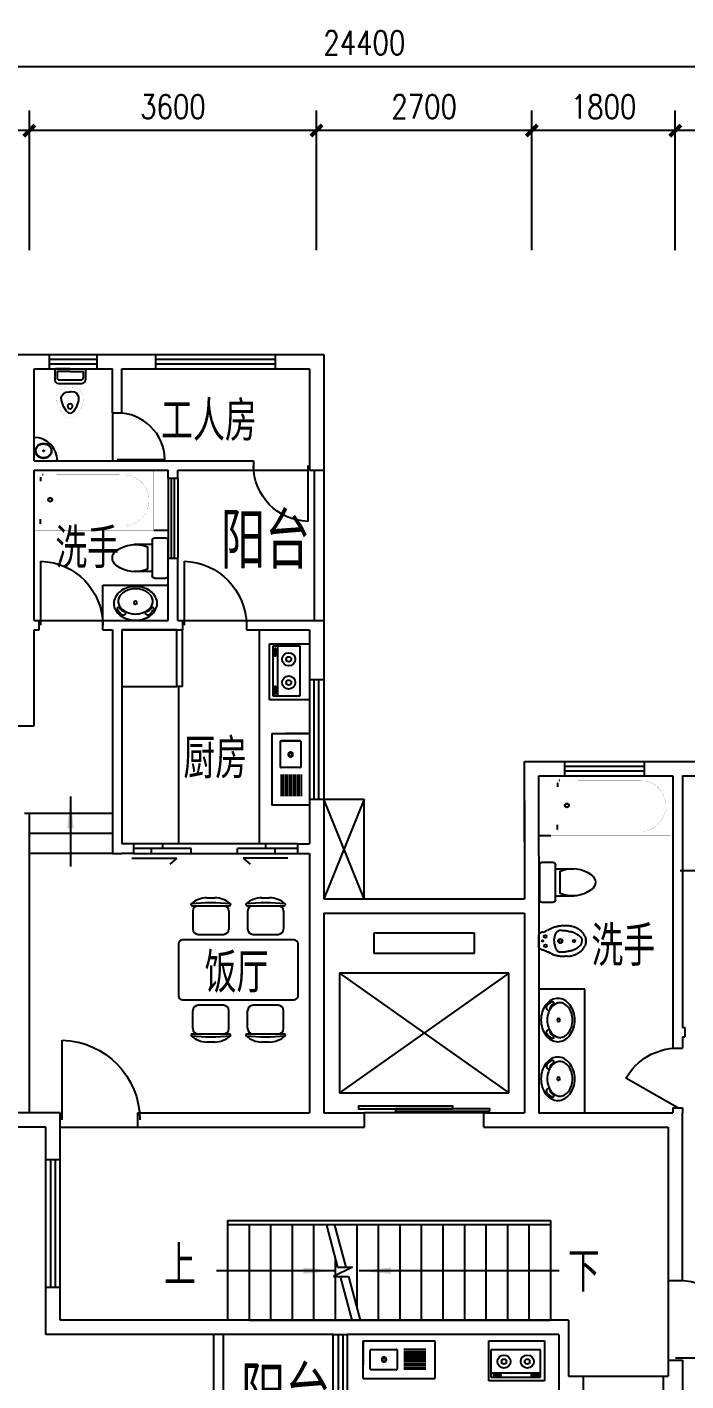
# Model space of a CAD drawing. Header units: millimetres. Extents: x 1473 to 34027, y 739 to 35278.
# Drawn here: x 13630 to 21893, y 18315 to 35278 of the extents above; entities that cross this region are included whole.
import ezdxf
from ezdxf.enums import TextEntityAlignment as Align

# ---------------------------------------------------------------- set-up
doc = ezdxf.new("R2010")
doc.units = ezdxf.units.MM
doc.linetypes.add('HIDDEN', pattern=[0.375, 0.25, -0.125])
for name, color, linetype in [('FURNITURE', 30, 'Continuous'), ('LVTRY', 6, 'Continuous'), ('PUB_DIM', 3, 'Continuous'), ('PUB_TEXT', 7, 'Continuous'), ('STAIR', 2, 'Continuous'), ('TOILET', 7, 'Continuous'), ('TOTHER', 7, 'Continuous'), ('UTIL', 6, 'Continuous'), ('WALL', 4, 'Continuous'), ('WINDOW', 5, 'Continuous'), ('WINDOW_TEXT', 7, 'Continuous')]:
    doc.layers.add(name, color=color, linetype=linetype)
doc.styles.add('_HZTXT', font='txt.shx', dxfattribs={"width": 0.8, "bigfont": 'HZTXT.shx'})
doc.styles.add('DIM_FONT', font='SIMPLEX.shx', dxfattribs={"width": 0.8})
doc.styles.add('SIMPLEX', font='SIMPLEX.SHX')
doc.styles.get("Standard").update_dxf_attribs({"font": 'arial.ttf'})
doc.dimstyles.new('DIMN', dxfattribs={"dimtxt": 300, "dimasz": 1, "dimexe": 250, "dimexo": 300, "dimgap": 150, "dimtad": 1, "dimdec": 0, "dimdsep": 46, "dimtxsty": 'DIM_FONT', "dimblk": '_DIMX', "dimblk1": 'ARCHTICK', "dimblk2": 'ARCHTICK', "dimcen": 0.1, "dimclrt": 7, "dimadec": 0, "dimazin": 0, "dimtfac": 1, "dimtdec": 0, "dimtix": 1, "dimtmove": 2, "dimatfit": 3, "dimldrblk": '_DIMX', "dimfxl": 1, "dimtolj": 1, "dimtzin": 0, "dimarcsym": 0})

# ---------------------------------------------------------------- blocks, each defined once
blk = doc.blocks.new('M_A2ZXL')
blk.add_line((-0.472, 0), (-0.472, -1))
blk.add_arc((-0.5, 0), 1, 271.6231, 0)
blk = doc.blocks.new('_WBLK')
for p, q in [((-0.5, 0.5), (0.5, 0.5)), ((0.5, 0.167), (-0.5, 0.167)), ((0.5, -0.167), (-0.5, -0.167)), ((-0.5, -0.5), (0.5, -0.5))]:
    blk.add_line(p, q)
at = {"layer": 'WINDOW_TEXT', "style": 'SIMPLEX', "flags": 9}
blk.add_attdef('A', text='', height=1, dxfattribs=at).set_placement((0, 1.5), align=Align.MIDDLE)
blk = doc.blocks.new('_ARROW')
blk.add_solid([(0, 0), (-1, 0.1), (-1, -0.1)])
blk = doc.blocks.new('_DIMX')
at = {"const_width": 50}
blk.add_lwpolyline([(-70, -70), (70, 70)], dxfattribs=at)
blk = doc.blocks.new('*D66')
at = {"layer": 'DEFPOINTS', "color": 0, "transparency": 16777216}
for p in [(21760, 33981), (21760, 32181), (25560, 32181)]:
    blk.add_point(p, dxfattribs=at)
at = {"layer": 'PUB_DIM', "color": 0, "lineweight": -2, "transparency": 16777216}
for p, q in [((21760, 32481), (21760, 34231)), ((25560, 32481), (25560, 34231)), ((25559, 33981), (21761, 33981))]:
    blk.add_line(p, q, dxfattribs=at)
at = {"layer": 'PUB_DIM', "color": 0, "lineweight": -2, "transparency": 16777216, "rotation": 180}
blk.add_blockref('_DIMX', (21760, 33981), dxfattribs=at)
at = {"layer": 'PUB_DIM', "color": 0, "lineweight": -2, "transparency": 16777216}
blk.add_blockref('_DIMX', (25560, 33981), dxfattribs=at)
at = {"layer": 'PUB_DIM', "color": 7, "transparency": 16777216, "insert": (23660, 34281), "char_height": 300, "attachment_point": 5, "style": 'DIM_FONT'}
blk.add_mtext('\\A1;3800', dxfattribs=at)
blk = doc.blocks.new('_ARCHTICK')
at = {"color": 0, "linetype": 'ByBlock', "const_width": 0.15}
blk.add_lwpolyline([(-0.5, -0.5), (0.5, 0.5)], dxfattribs=at)
blk = doc.blocks.new('*D67')
at = {"layer": 'DEFPOINTS', "color": 0, "transparency": 16777216}
for p in [(19960, 33981), (19960, 32181), (21760, 32181)]:
    blk.add_point(p, dxfattribs=at)
at = {"layer": 'PUB_DIM', "color": 0, "lineweight": -2, "transparency": 16777216}
for p, q in [((19960, 32481), (19960, 34231)), ((21760, 32481), (21760, 34231)), ((21759, 33981), (19961, 33981))]:
    blk.add_line(p, q, dxfattribs=at)
at = {"layer": 'PUB_DIM', "color": 0, "lineweight": -2, "transparency": 16777216, "rotation": 180}
blk.add_blockref('_DIMX', (19960, 33981), dxfattribs=at)
at = {"layer": 'PUB_DIM', "color": 0, "lineweight": -2, "transparency": 16777216}
blk.add_blockref('_DIMX', (21760, 33981), dxfattribs=at)
at = {"layer": 'PUB_DIM', "color": 7, "transparency": 16777216, "insert": (20860, 34281), "char_height": 300, "attachment_point": 5, "style": 'DIM_FONT'}
blk.add_mtext('\\A1;1800', dxfattribs=at)
blk = doc.blocks.new('*D68')
at = {"layer": 'DEFPOINTS', "color": 0, "transparency": 16777216}
for p in [(17260, 33981), (17260, 32181), (19960, 32181)]:
    blk.add_point(p, dxfattribs=at)
at = {"layer": 'PUB_DIM', "color": 0, "lineweight": -2, "transparency": 16777216}
for p, q in [((17260, 32481), (17260, 34231)), ((19960, 32481), (19960, 34231)), ((19959, 33981), (17261, 33981))]:
    blk.add_line(p, q, dxfattribs=at)
at = {"layer": 'PUB_DIM', "color": 0, "lineweight": -2, "transparency": 16777216, "rotation": 180}
blk.add_blockref('_DIMX', (17260, 33981), dxfattribs=at)
at = {"layer": 'PUB_DIM', "color": 0, "lineweight": -2, "transparency": 16777216}
blk.add_blockref('_DIMX', (19960, 33981), dxfattribs=at)
at = {"layer": 'PUB_DIM', "color": 7, "transparency": 16777216, "insert": (18610, 34281), "char_height": 300, "attachment_point": 5, "style": 'DIM_FONT'}
blk.add_mtext('\\A1;2700', dxfattribs=at)
blk = doc.blocks.new('*D69')
at = {"layer": 'DEFPOINTS', "color": 0, "transparency": 16777216}
for p in [(13660, 33981), (13660, 32181), (17260, 32181)]:
    blk.add_point(p, dxfattribs=at)
at = {"layer": 'PUB_DIM', "color": 0, "lineweight": -2, "transparency": 16777216}
for p, q in [((13660, 32481), (13660, 34231)), ((17260, 32481), (17260, 34231)), ((17259, 33981), (13661, 33981))]:
    blk.add_line(p, q, dxfattribs=at)
at = {"layer": 'PUB_DIM', "color": 0, "lineweight": -2, "transparency": 16777216, "rotation": 180}
blk.add_blockref('_DIMX', (13660, 33981), dxfattribs=at)
at = {"layer": 'PUB_DIM', "color": 0, "lineweight": -2, "transparency": 16777216}
blk.add_blockref('_DIMX', (17260, 33981), dxfattribs=at)
at = {"layer": 'PUB_DIM', "color": 7, "transparency": 16777216, "insert": (15460, 34281), "char_height": 300, "attachment_point": 5, "style": 'DIM_FONT'}
blk.add_mtext('\\A1;3600', dxfattribs=at)
blk = doc.blocks.new('*D70')
at = {"layer": 'DEFPOINTS', "color": 0, "transparency": 16777216}
for p in [(10360, 33981), (10360, 32181), (13660, 32181)]:
    blk.add_point(p, dxfattribs=at)
at = {"layer": 'PUB_DIM', "color": 0, "lineweight": -2, "transparency": 16777216}
for p, q in [((10360, 32481), (10360, 34231)), ((13660, 32481), (13660, 34231)), ((13659, 33981), (10361, 33981))]:
    blk.add_line(p, q, dxfattribs=at)
at = {"layer": 'PUB_DIM', "color": 0, "lineweight": -2, "transparency": 16777216, "rotation": 180}
blk.add_blockref('_DIMX', (10360, 33981), dxfattribs=at)
at = {"layer": 'PUB_DIM', "color": 0, "lineweight": -2, "transparency": 16777216}
blk.add_blockref('_DIMX', (13660, 33981), dxfattribs=at)
at = {"layer": 'PUB_DIM', "color": 7, "transparency": 16777216, "insert": (12010, 34281), "char_height": 300, "attachment_point": 5, "style": 'DIM_FONT'}
blk.add_mtext('\\A1;3300', dxfattribs=at)
blk = doc.blocks.new('M_E4')
for p, q in [((670, -80), (670, -137)), ((670, -86), (670, -97)), ((670, -663), (670, -614))]:
    blk.add_line(p, q)
at = {"const_width": 1.5}
for points in [[(-750, -750), (-750, 0)], [(-750, 0), (750, 0)], [(750, 0), (750, -750)], [(608, -56), (640, -56)], [(670, -90), (670, -656)], [(670, -663), (670, -655)], [(750, -750), (-750, -750)]]:
    blk.add_lwpolyline(points, dxfattribs=at)
for points in [[(-399, -56, 0.930688), (-388, -693, 0.930688)], [(670, -86, 0.414214), (640, -56, 0.414214)], [(670, -90, 0.041784), (670, -85, 0.412615)], [(640, -693, 0.414214), (670, -663, 0.414214)]]:
    blk.add_lwpolyline(points, format="xyb", dxfattribs=at)
at = {"const_width": 1.5, "flags": 128}
for points in [[(-399, -56), (608, -56)], [(-399, -694), (645, -692)]]:
    blk.add_lwpolyline(points, dxfattribs=at)
for radius in [25, 23]:
    blk.add_circle((550, -381), radius)
blk.add_arc((640, -663), 30, 270, 280.176)
at = {"width": 0.8, "flags": 9}
for tag in ['XSIZE', 'YSIZE']:
    blk.add_attdef(tag, (0, 0), '', height=0.5, dxfattribs=at)
blk = doc.blocks.new('M_E24TTP')
at = {"layer": 'TOILET', "color": 7}
for p, q in [((-170, 200), (-170, 430)), ((170, 200), (170, 430)), ((-250, 30), (-250, 170)), ((-220, 200), (220, 200)), ((-140, 260), (140, 260)), ((250, 170), (250, 30)), ((220, 0), (-220, 0))]:
    blk.add_line(p, q, dxfattribs=at)
for centre, radius, start, end in [((0, 590), 110, 33.4509, 146.5491), ((227, 413), 398, 143.3619, 202.5495), ((-227, 413), 398, 337.4505, 36.6381), ((-220, 170), 30, 90, 180), ((220, 170), 30, 0, 90), ((-220, 30), 30, 180, 270), ((220, 30), 30, 270, 0)]:
    blk.add_arc(centre, radius, start, end, dxfattribs=at)
at = {"style": 'DIM_FONT', "width": 0.8, "flags": 9}
for tag in ['XSIZE', 'YSIZE']:
    blk.add_attdef(tag, (0, 0), '', height=0.5, dxfattribs=at)
blk = doc.blocks.new('_E0KGN')
at = {"layer": 'UTIL'}
for points in [[(1, -200, 0.08146), (104, -183, 0.086909), (191, -138, 0.105718), (252, -66, 0.12438), (272, 13, 0.12438), (252, 91, 0.105718), (191, 163, 0.086909), (104, 208, 0.08146), (1, 225, 0.080698), (-103, 208, 0.086909), (-190, 163, 0.105718), (-252, 91, 0.12438), (-271, 13, 0.12438), (-252, -66, 0.105718), (-190, -138, 0.086909), (-103, -183, 0.080698)], [(1, -121, 0.082288), (88, -106, 0.086909), (158, -70, 0.105718), (205, -15, 0.12438), (218, 38, 0.12438), (205, 90, 0.105718), (158, 145, 0.086909), (88, 182, 0.082288), (1, 196, 0.081374), (-87, 182, 0.086909), (-157, 145, 0.105718), (-204, 90, 0.12438), (-217, 38, 0.12438), (-204, -15, 0.105718), (-157, -70, 0.086909), (-87, -106, 0.081374)]]:
    blk.add_lwpolyline(points, format="xyb", close=True, dxfattribs=at)
for centre, radius, start, end in [((0, 20), 19.8, 90, 180), ((0, 20), 19.8, 180, 270), ((0, 20), 19.8, 0, 90), ((0, 20), 19.8, 270, 0), ((-213, -54), 16.2, 37.7351, 197.9051), ((-90, -3), 149, 201.8343, 235.6292), ((-106, 15), 111, 212.1225, 250.8953), ((-154, -98), 35.2, 234.9356, 339.4675), ((-143, -82), 7.71, 268.3914, 345.0843), ((-145, -100), 26, 337.8243, 18.9832), ((146, -100), 26, 161.0168, 202.1757), ((155, -98), 35.2, 200.5325, 305.0644), ((143, -82), 7.71, 194.9157, 271.6086), ((107, 15), 111, 289.1047, 327.8775), ((91, -3), 149, 304.3708, 338.1656), ((214, -54), 16.2, 342.0949, 142.2649)]:
    blk.add_arc(centre, radius, start, end, dxfattribs=at)
blk = doc.blocks.new('M_E16')
for p, q in [((-359, -351), (-359, -119)), ((-347, -107), (-34, -107)), ((-22, -119), (-22, -351)), ((63, -103), (336, -103)), ((63, -132), (336, -132)), ((63, -153), (336, -153)), ((63, -182), (336, -182)), ((63, -203), (336, -203)), ((63, -232), (336, -232)), ((63, -253), (336, -253)), ((63, -282), (336, -282)), ((63, -303), (336, -303)), ((63, -332), (336, -332)), ((-34, -363), (-347, -363)), ((63, -353), (336, -353))]:
    blk.add_line(p, q)
for points, const_width in [([(-353, -95), (-370, -113)], 1.91), ([(-370, -357), (-370, -113)], 2), ([(-353, -95), (-28, -95)], 1.8), ([(-10, -113), (-28, -95)], 1.91), ([(-10, -113), (-10, -357)], 2), ([(-370, -357), (-353, -375)], 1.91), ([(-28, -375), (-353, -375)], 1.8), ([(-28, -375), (-10, -357)], 1.91)]:
    blk.add_lwpolyline(points, dxfattribs=dict(const_width=const_width))
for points in [[(-347, -107), (-351, -108), (-354, -110), (-357, -113), (-358, -117), (-359, -119)], [(-22, -119), (-23, -115), (-25, -111), (-28, -109), (-32, -107), (-34, -107)], [(-216, -235), (-215, -245), (-209, -255), (-202, -261), (-192, -265), (-182, -265), (-172, -261), (-164, -255), (-159, -245), (-157, -235), (-159, -225), (-164, -215), (-172, -209), (-182, -205), (-192, -205), (-202, -209), (-209, -215), (-215, -225), (-216, -235)], [(-206, -235), (-205, -242), (-201, -248), (-196, -252), (-190, -254), (-183, -254), (-177, -252), (-172, -248), (-169, -242), (-168, -235), (-169, -228), (-172, -222), (-177, -218), (-183, -215), (-190, -215), (-196, -218), (-201, -222), (-205, -228), (-206, -235)], [(-359, -351), (-358, -355), (-356, -358), (-353, -361), (-349, -363), (-347, -363)], [(-34, -363), (-30, -362), (-26, -360), (-24, -357), (-22, -353), (-22, -351)]]:
    blk.add_lwpolyline(points)
at = {"layer": 'TOTHER', "linetype": 'Continuous'}
for p, q in [((-450, 0), (450, 0)), ((-450, -471), (-450, 0)), ((450, 0), (450, -471)), ((-450, -471), (450, -471))]:
    blk.add_line(p, q, dxfattribs=at)
at = {"layer": 'TOTHER', "linetype": 'HIDDEN'}
blk.add_line((-450, 0), (-450, -300), dxfattribs=at)
at = {"width": 0.8, "flags": 9}
for tag in ['XSIZE', 'YSIZE']:
    blk.add_attdef(tag, (0, 0), '', height=0.5, dxfattribs=at)
blk = doc.blocks.new('M_E19')
for p, q in [((-323, -113), (-323, -456)), ((299, -113), (-323, -113)), ((299, -456), (299, -113)), ((-323, -400), (299, -400)), ((-323, -456), (299, -456)), ((-291, -422), (-291, -434)), ((-216, -432), (-280, -432)), ((-280, -432), (-280, -448)), ((-280, -448), (-216, -448)), ((-216, -448), (-216, -432)), ((-199, -423), (-199, -434)), ((182, -422), (182, -434)), ((193, -432), (193, -448)), ((257, -432), (193, -432)), ((193, -448), (257, -448)), ((257, -448), (257, -432)), ((274, -423), (274, -434))]:
    blk.add_line(p, q)
for points in [[(-199, -423, 0.259034), (-201, -420, 0.076276), (-213, -415, 0.036515), (-226, -412, 0.026615), (-245, -411, 0.026615), (-264, -412, 0.036515), (-277, -415, 0.076276), (-289, -420, 0.259034), (-291, -423, 0.078462), (-291, -424, 0.056762)], [(-199, -434, 0.259034), (-201, -430, 0.076276), (-213, -425, 0.036515), (-226, -423, 0.026615), (-245, -422, 0.026615), (-264, -423, 0.036515), (-277, -425, 0.076276), (-289, -430, 0.259034), (-291, -434, 0.259034), (-289, -437, 0.056762), (-280, -441, 0.036515)], [(-216, -443, 0.008736), (-213, -442, 0.076276), (-201, -437, 0.259034), (-199, -434, 0.259034)], [(274, -423, 0.259034), (272, -420, 0.076276), (260, -415, 0.036515), (247, -412, 0.026615), (228, -411, 0.026615), (209, -412, 0.036515), (196, -415, 0.076276), (184, -420, 0.259034), (182, -423, 0.078462), (182, -424, 0.056762)], [(274, -434, 0.259034), (272, -430, 0.076276), (260, -425, 0.036515), (247, -423, 0.026615), (228, -422, 0.026615), (209, -423, 0.036515), (196, -425, 0.076276), (184, -430, 0.259034), (182, -434, 0.259034), (184, -437, 0.056762), (193, -441, 0.036515)], [(257, -443, 0.008736), (260, -442, 0.076276), (272, -437, 0.259034), (274, -434, 0.259034)]]:
    blk.add_lwpolyline(points, format="xyb")
at = {"layer": 'TOTHER', "linetype": 'Continuous'}
for p, q in [((-350, 0), (350, 0)), ((-350, -500), (-350, 0)), ((350, 0), (350, -500)), ((350, -500), (-350, -500))]:
    blk.add_line(p, q, dxfattribs=at)
for centre, radius in [((-158, -259), 82.5), ((-158, -259), 31.6), ((134, -259), 82.5), ((134, -259), 31.6)]:
    blk.add_circle(centre, radius, dxfattribs=at)
at = {"width": 0.8, "flags": 9}
for tag in ['XSIZE', 'YSIZE']:
    blk.add_attdef(tag, (0, 0), '', height=0.5, dxfattribs=at)
blk = doc.blocks.new('M_E7')
for p, q in [((-201, 62), (-201, -265)), ((-10, 112), (-151, 112)), ((-150, 61), (-150, -264)), ((-41, 81), (-130, 81)), ((-36, -102), (-36, 76)), ((0, -102), (0, 102)), ((-36, -102), (-36, -279)), ((0, -102), (0, -305)), ((-10, -315), (-151, -315)), ((-41, -284), (-130, -284))]:
    blk.add_line(p, q)
at = {"const_width": 1}
for points in [[(-651, -24), (-637, -1), (-550, 51), (-451, 83), (-371, 88), (-294, 37), (-262, -18), (-252, -84), (-252, -102)], [(-651, -180), (-637, -202), (-550, -254), (-451, -287), (-371, -292), (-294, -240), (-262, -186), (-252, -119), (-252, -102)]]:
    blk.add_lwpolyline(points, dxfattribs=at)
for points in [[(-597, -59), (-590, -49), (-523, -9), (-438, 19), (-389, 22), (-343, -9), (-325, -40), (-317, -89), (-317, -102)], [(-596, -145), (-590, -154), (-523, -194), (-438, -222), (-389, -225), (-343, -194), (-325, -164), (-317, -114), (-317, -102)]]:
    blk.add_lwpolyline(points)
blk.add_lwpolyline([(-644, -15, 0.39866), (-643, -191, 0.39866)], format="xyb", dxfattribs=at)
for centre, radius, start, end in [((-151, 62), 50, 90, 180), ((-130, 61), 20, 90, 180), ((-41, 76), 5, 0, 90), ((-10, 102), 10, 0, 90), ((-551, -102), 62.6, 137.0381, 223.979), ((-511, -114), 47.8, 77.2641, 164.6652), ((-511, -89), 47.8, 195.3348, 282.7359), ((-541, -103), 54.1, 1.1332, 40.3816), ((-541, -101), 54.1, 319.6184, 358.8668), ((-151, -265), 50, 180, 270), ((-130, -264), 20, 180, 270), ((-41, -279), 5, 270, 0), ((-10, -305), 10, 270, 0)]:
    blk.add_arc(centre, radius, start, end)
at = {"width": 0.8, "flags": 9}
for tag in ['XSIZE', 'YSIZE']:
    blk.add_attdef(tag, (0, 0), '', height=0.5, dxfattribs=at)
blk = doc.blocks.new('*D60')
at = {"layer": 'DEFPOINTS', "color": 0, "transparency": 16777216}
for p in [(5660, 34781), (5660, 33681), (30060, 33681)]:
    blk.add_point(p, dxfattribs=at)
at = {"layer": 'PUB_DIM', "color": 0, "lineweight": -2, "transparency": 16777216}
for p, q in [((5660, 33981), (5660, 35031)), ((30060, 33981), (30060, 35031)), ((30059, 34781), (5661, 34781))]:
    blk.add_line(p, q, dxfattribs=at)
at = {"layer": 'PUB_DIM', "color": 0, "lineweight": -2, "transparency": 16777216, "rotation": 180}
blk.add_blockref('_DIMX', (5660, 34781), dxfattribs=at)
at = {"layer": 'PUB_DIM', "color": 0, "lineweight": -2, "transparency": 16777216}
blk.add_blockref('_DIMX', (30060, 34781), dxfattribs=at)
at = {"layer": 'PUB_DIM', "color": 7, "transparency": 16777216, "insert": (17860, 35081), "char_height": 300, "attachment_point": 5, "style": 'DIM_FONT'}
blk.add_mtext('\\A1;24400', dxfattribs=at)
blk = doc.blocks.new('_LIFTD')
for points in [[(-0.548, -0.602), (-0.548, -0.774), (0.241, -0.774), (0.241, -0.602), (-0.548, -0.602)], [(-0.241, -0.784), (-0.241, -0.955), (0.548, -0.955), (0.548, -0.784), (-0.241, -0.784)]]:
    blk.add_lwpolyline(points)
blk = doc.blocks.new('M_E1PCP')
at = {"color": 7}
for p, q in [((-355, 188), (-333, 189)), ((-165, 161), (-140, 149)), ((-140, 149), (-120, 139)), ((-37, 108), (-20, 102)), ((0, -2), (0, 78)), ((-165, -164), (-140, -152)), ((-140, -152), (-120, -142)), ((-37, -111), (-20, -105)), ((-355, -191), (-333, -192))]:
    blk.add_line(p, q, dxfattribs=at)
blk.add_line((0, 78), (0, -81))
for points in [[(-191, -1, 0.026732), (-191, 19, 0.044412), (-192, 31), (-197, 53, 0.003241), (-201, 68, 0.010368), (-202, 72, 0.025515), (-203, 75, 0.005439), (-209, 90, 0.01466), (-215, 102, 0.024326), (-219, 109, 0.063239), (-223, 114, 0.025626), (-235, 124, 0.025997), (-246, 131, 0.080846), (-250, 134, 0.033045), (-256, 133, 0.01801), (-267, 134, 0.003236), (-280, 134, 0.009898), (-284, 134, 0.020427), (-294, 133, -0.021622), (-303, 132, -0.016061), (-309, 132, 0.013577), (-316, 132, 0.015027), (-326, 132, 0.020407), (-333, 131, 0.030584), (-341, 129, -0.023862), (-352, 127, -0.011863), (-360, 125, 0.012332), (-369, 124, 0.033159), (-374, 122, -0.033952), (-381, 122, -0.08996), (-386, 121, 0.077977), (-393, 121, 0.017687), (-401, 119, 0.02018), (-407, 118, 0.010803), (-419, 114, 0.015414), (-428, 110), (-441, 104, -0.014227), (-450, 101, 0.020501), (-456, 99, 0.07853), (-461, 95, -0.047696), (-468, 90, -0.03519), (-477, 85, 0.057732), (-482, 82, 0.015046), (-487, 78, -0.012786), (-493, 74), (-502, 66), (-511, 59), (-523, 49, 0.071316), (-526, 45, 0.026602), (-532, 35, 0.028329), (-536, 25, 0.088986), (-537, 22), (-537, 12), (-537, 0)], [(-191, -1, -0.026732), (-191, -22, -0.044412), (-193, -34), (-198, -56, -0.003241), (-201, -70, -0.010368), (-203, -75, -0.025515), (-204, -78, -0.005439), (-210, -93, -0.01466), (-216, -105, -0.024326), (-220, -112, -0.063239), (-224, -116, -0.025626), (-236, -126, -0.025997), (-247, -133, -0.080846), (-251, -136, -0.033045), (-257, -136, -0.01801), (-268, -136, -0.003236), (-281, -136, -0.009898), (-285, -136, -0.020427), (-295, -135, 0.021622), (-304, -134, 0.016061), (-310, -134, -0.013577), (-317, -134, -0.015027), (-327, -134, -0.020407), (-334, -133, -0.030584), (-343, -131, 0.023862), (-353, -128, 0.011863), (-362, -127, -0.012332), (-370, -125, -0.033159), (-376, -123, 0.033952), (-382, -123, 0.08996), (-387, -122, -0.077977), (-394, -122, -0.017687), (-402, -120, -0.02018), (-408, -119, -0.010803), (-420, -115, -0.015414), (-429, -111), (-442, -105, 0.014227), (-451, -102, -0.020501), (-457, -99, -0.07853), (-462, -96, 0.047696), (-469, -90, 0.03519), (-477, -86, -0.057732), (-482, -83, -0.015046), (-487, -79, 0.012786), (-493, -74), (-503, -66), (-512, -59), (-524, -49, -0.071316), (-527, -45, -0.026602), (-532, -35, -0.028329), (-536, -25, -0.088986), (-537, -22), (-537, -12), (-537, 0)]]:
    blk.add_lwpolyline(points, format="xyb", dxfattribs=at)
for centre, radius in [((-440, -1), 15), ((-266, -1), 27), ((-266, -1), 20), ((-82, 59), 17), ((-45, -3), 7.5), ((-78, -59), 17)]:
    blk.add_circle(centre, radius, dxfattribs=at)
for centre, radius, start, end in [((-371, -39), 223, 107.3747, 111.0037), ((-303, -258), 452, 105.8468, 107.3747), ((-305, -250), 444, 104.3047, 105.8468), ((-322, -183), 375, 101.8891, 104.3047), ((-373, 62), 125, 97.7067, 101.8891), ((-363, -14), 202, 94.0915, 97.7067), ((-331, -463), 652, 92.0805, 94.0915), ((-325, -194), 383, 89.3011, 91.0949), ((-339, -1297), 1486, 88.3911, 89.3011), ((-310, -273), 461, 84.8681, 88.3911), ((-292, -67), 255, 80.1269, 84.8681), ((-323, -247), 437, 78.1775, 80.1269), ((-447, -839), 1042, 76.915, 78.1775), ((-447, -840), 1043, 75.7981, 76.915), ((-217, 70), 105, 72.2692, 75.7981), ((-539, 19), 51.1, 156.415, 174.9821), ((-466, 10), 124, 173.2857, 185.1515), ((-466, 13), 124, 174.9821, 186.8478), ((116, -267), 766, 154.7195, 156.415), ((-509, 29), 74.1, 149.267, 154.7195), ((-99, -215), 551, 147.2013, 149.267), ((-434, 1), 153, 143.2731, 147.2013), ((-375, -43), 226, 139.8051, 143.2731), ((-415, -10), 174, 135.8536, 139.8051), ((-403, -22), 192, 131.9663, 135.8536), ((-375, -53), 234, 128.4465, 131.9663), ((-366, -63), 247, 125.1284, 128.4465), ((-350, -87), 275, 121.9882, 125.1284), ((-353, -81), 269, 118.2556, 121.9882), ((-382, -28), 209, 114.0173, 118.2556), ((-335, -133), 324, 111.0037, 114.0173), ((-219, 64), 110, 67.4211, 72.2692), ((-249, -8), 188, 63.7108, 67.4211), ((-97, 189), 54.7, 244.7737, 253.7827), ((-138, 47), 92.9, 66.8703, 73.7827), ((-192, -80), 231, 64.3474, 66.8703), ((73, 473), 382, 244.3474, 246.3082), ((203, 769), 705, 246.3082, 247.8229), ((-28, 203), 94.4, 247.8229, 251.9639), ((-28, 203), 95, 251.9639, 257.0841), ((-91, -74), 190, 73.4605, 77.0841), ((-25, 77), 25.6, 2.2309, 78.1267), ((-54, -7), 114, 71.7241, 72.7084), ((-18, 66), 19.7, 334.8273, 338.8002), ((-466, -16), 124, 173.1522, 185.0179), ((-466, -13), 124, 174.8485, 186.7143), ((-539, -22), 51.1, 185.0179, 203.585), ((116, 264), 766, 203.585, 205.2805), ((-509, -32), 74.1, 205.2805, 210.733), ((-99, 212), 551, 210.733, 212.7987), ((-434, -4), 153, 212.7987, 216.7269), ((-375, 40), 226, 216.7269, 220.1949), ((-415, 7), 174, 220.1949, 224.1464), ((-403, 19), 192, 224.1464, 228.0337), ((-375, 50), 234, 228.0337, 231.5535), ((-366, 60), 247, 231.5535, 234.8716), ((-350, 84), 275, 234.8716, 238.0118), ((-353, 78), 269, 238.0118, 241.7444), ((-382, 25), 209, 241.7444, 245.9827), ((-335, 130), 324, 245.9827, 248.9963), ((-219, -67), 110, 287.7308, 292.5789), ((-249, 5), 188, 292.5789, 296.2892), ((-97, -191), 54.7, 106.2173, 115.2263), ((-192, 77), 231, 293.1297, 295.6526), ((73, -476), 382, 113.6918, 115.6526), ((203, -771), 705, 112.1771, 113.6918), ((-28, -206), 94.4, 108.0361, 112.1771), ((-28, -206), 95, 102.9159, 108.0361), ((-91, 71), 190, 282.9159, 286.5395), ((-25, -80), 25.6, 281.8733, 357.7691), ((-54, 4), 114, 287.2916, 288.2759), ((-371, 37), 223, 248.9963, 252.6253), ((-303, 255), 452, 252.6253, 254.1532), ((-305, 247), 444, 254.1532, 255.6953), ((-322, 180), 375, 255.6953, 258.1109), ((-373, -64), 125, 258.1109, 262.2933), ((-373, -64), 125, 258.1109, 262.2933), ((-363, 11), 202, 262.2933, 265.9085), ((-331, 460), 652, 265.9085, 267.9195), ((-331, 460), 652, 265.9085, 267.9195), ((-325, 191), 383, 268.9051, 270.6989), ((-339, 1295), 1486, 270.6989, 271.6089), ((-310, 270), 461, 271.6089, 275.1319), ((-292, 64), 255, 275.1319, 279.8731), ((-323, 244), 437, 279.8731, 281.8225), ((-447, 836), 1042, 281.8225, 283.085), ((-447, 837), 1043, 283.085, 284.2019), ((-217, -73), 105, 284.2019, 287.7308)]:
    blk.add_arc(centre, radius, start, end, dxfattribs=at)
at = {"width": 0.8, "flags": 9}
for tag in ['XSIZE', 'YSIZE']:
    blk.add_attdef(tag, (0, 0), '', height=0.5, dxfattribs=at)
blk = doc.blocks.new('_DBLK')
blk.add_line((-0.5, 0), (0, -0.866))
blk.add_arc((-0.5, 0), 1, 300, 0)
at = {"style": 'SIMPLEX', "flags": 9}
blk.add_attdef('A', text='', height=1, dxfattribs=at).set_placement((0, 1.5), align=Align.MIDDLE)

msp = doc.modelspace()

# ---------------------------------------------------------------- linework, layer by layer
for p, q in [((15704.9, 24269.6), (16164.9, 24269.6)), ((15885.4, 24369.6), (15984.5, 24369.6)), ((16391.8, 24269.6), (16851.8, 24269.6)), ((16572.2, 24369.6), (16671.3, 24369.6)), ((15709.9, 24202.1), (15709.9, 23977.1)), ((16159.9, 24202.1), (16159.9, 23977.1)), ((16396.8, 24202.1), (16396.8, 23977.1)), ((16846.8, 24202.1), (16846.8, 23977.1)), ((15528.3, 23790.4), (15528.3, 23140.4)), ((16978.3, 23840.4), (15578.3, 23840.4)), ((15777.4, 23909.6), (16092.4, 23909.6)), ((16464.3, 23909.6), (16779.3, 23909.6)), ((17028.3, 23140.4), (17028.3, 23790.4)), ((15578.3, 23090.4), (16978.3, 23090.4)), ((15709.9, 22728.6), (15709.9, 22953.6)), ((16092.4, 23021.1), (15777.4, 23021.1)), ((16159.9, 22728.6), (16159.9, 22953.6)), ((16396.8, 22728.6), (16396.8, 22953.6)), ((16779.3, 23021.1), (16464.3, 23021.1)), ((16846.8, 22728.6), (16846.8, 22953.6)), ((16164.9, 22661.1), (15704.9, 22661.1)), ((15984.5, 22561.1), (15885.4, 22561.1)), ((16851.8, 22661.1), (16391.8, 22661.1)), ((16671.3, 22561.1), (16572.2, 22561.1))]:
    msp.add_line(p, q)
for centre, radius, start, end in [((15695.7, 24285.8), 10, 130.72654, 202.66999), ((15704.9, 24289.6), 20, 202.66999, 270), ((15895.1, 24054.2), 315.6, 91.76514, 130.72654), ((15934.9, 21591.8), 2712.7, 84.8023, 95.1977), ((15777.4, 24202.1), 67.5, 90, 180), ((15974.8, 24054.2), 315.6, 49.27346, 88.23486), ((16092.4, 24202.1), 67.5, 0, 90), ((16164.9, 24289.6), 20, 270, 337.33001), ((16174.2, 24285.8), 10, 337.33001, 49.27346), ((16382.5, 24285.8), 10, 130.72654, 202.66999), ((16391.8, 24289.6), 20, 202.66999, 270), ((16581.9, 24054.2), 315.6, 91.76514, 130.72654), ((16621.8, 21591.8), 2712.7, 84.8023, 95.1977), ((16464.3, 24202.1), 67.5, 90, 180), ((16661.6, 24054.2), 315.6, 49.27346, 88.23486), ((16779.3, 24202.1), 67.5, 0, 90), ((16851.8, 24289.6), 20, 270, 337.33001), ((16861, 24285.8), 10, 337.33001, 49.27346), ((15777.4, 23977.1), 67.5, 180, 270), ((16092.4, 23977.1), 67.5, 270, 0), ((16464.3, 23977.1), 67.5, 180, 270), ((16779.3, 23977.1), 67.5, 270, 0), ((15578.3, 23790.4), 50, 90, 180), ((16978.3, 23790.4), 50, 0, 90), ((15578.3, 23140.4), 50, 180, 270), ((16978.3, 23140.4), 50, 270, 0), ((15777.4, 22953.6), 67.5, 90, 180), ((16092.4, 22953.6), 67.5, 0, 90), ((16464.3, 22953.6), 67.5, 90, 180), ((16779.3, 22953.6), 67.5, 0, 90), ((15695.7, 22645), 10, 157.33001, 229.27346), ((15704.9, 22641.1), 20, 90, 157.33001), ((15895.1, 22876.6), 315.6, 229.27346, 268.23486), ((15934.9, 25339), 2712.7, 264.8023, 275.1977), ((15777.4, 22728.6), 67.5, 180, 270), ((15974.8, 22876.6), 315.6, 271.76514, 310.72654), ((16092.4, 22728.6), 67.5, 270, 0), ((16164.9, 22641.1), 20, 22.66999, 90), ((16174.2, 22645), 10, 310.72654, 22.66999), ((16382.5, 22645), 10, 157.33001, 229.27346), ((16391.8, 22641.1), 20, 90, 157.33001), ((16581.9, 22876.6), 315.6, 229.27346, 268.23486), ((16621.8, 25339), 2712.7, 264.8023, 275.1977), ((16464.3, 22728.6), 67.5, 180, 270), ((16661.6, 22876.6), 315.6, 271.76514, 310.72654), ((16779.3, 22728.6), 67.5, 270, 0), ((16851.8, 22641.1), 20, 22.66999, 90), ((16861, 22645), 10, 310.72654, 22.66999)]:
    msp.add_arc(centre, radius, start, end)
at = {"layer": 'FURNITURE'}
for p, q in [((14580.4, 27844.8), (14580.4, 28284.4)), ((14580.4, 28284.4), (15400.4, 28284.4)), ((22400.4, 24705.1), (21820.4, 24705.1)), ((20626.8, 23221.9), (20050.4, 23221.9)), ((20626.8, 21674.8), (20626.8, 23221.9)), ((20050.4, 21674.8), (20526.8, 21674.8))]:
    msp.add_line(p, q, dxfattribs=at)
at = {"layer": 'LVTRY'}
for p, q in [((15220.4, 28974.8), (15400.4, 28974.8)), ((16541, 27708), (16541, 25044.8)), ((15529.9, 27002.3), (15529.9, 25044.8)), ((20200.4, 25144.8), (20050.4, 25144.8))]:
    msp.add_line(p, q, dxfattribs=at)
for points in [[(14820.4, 27724.8), (14820.4, 27016), (15508.2, 27016), (15508.2, 27724.8)], [(15508.2, 27016), (15508.2, 27725.5), (15577.6, 27725.5), (15577.6, 27016)]]:
    msp.add_lwpolyline(points, close=True, dxfattribs=at)
msp.add_circle((13839.2, 29968.3), 6.76, dxfattribs=at)
msp.add_arc((13720.4, 29844.8), 291.2, 0, 90, dxfattribs=at)
msp.add_ellipse((13837.8, 29968.3), major_axis=(-101, 0), ratio=0.9285714, dxfattribs=at)
msp.add_open_spline([(13741.9, 29968.3), (13741.9, 29964.5), (13742.1, 29960.7), (13743.5, 29950.6), (13745.2, 29944.4), (13749.8, 29932.4), (13752.8, 29926.7), (13760.1, 29915.9), (13764.4, 29910.8), (13774, 29901.7), (13779.4, 29897.6), (13790.9, 29890.6), (13797.1, 29887.7), (13810.1, 29883.1), (13816.8, 29881.5), (13830.5, 29879.6), (13837.4, 29879.3), (13851.3, 29880.2), (13858.1, 29881.3), (13871.4, 29884.9), (13877.8, 29887.4), (13889.9, 29893.5), (13895.6, 29897.2), (13906.1, 29905.6), (13910.8, 29910.3), (13919, 29920.5), (13922.5, 29926.1), (13928.1, 29937.7), (13930.3, 29943.7), (13933.1, 29956.2), (13933.8, 29962.5), (13933.7, 29975.2), (13932.9, 29981.6), (13929.9, 29994), (13927.7, 30000), (13921.9, 30011.6), (13918.3, 30017), (13909.9, 30027.2), (13905.2, 30031.8), (13894.6, 30040.1), (13888.9, 30043.7), (13876.7, 30049.7), (13870.2, 30052.1), (13856.9, 30055.5), (13850, 30056.6), (13836.2, 30057.3), (13829.2, 30056.9), (13815.6, 30054.9), (13808.9, 30053.1), (13796, 30048.4), (13789.8, 30045.4), (13778.4, 30038.3), (13773.1, 30034.1), (13763.6, 30024.9), (13759.4, 30019.8), (13752.2, 30008.9), (13749.3, 30003.1), (13744.8, 29991.1), (13743.3, 29984.9), (13742.1, 29975.1), (13741.9, 29971.7), (13741.9, 29968.3)], degree=3, knots=[0, 0, 0, 0, 0.1293169, 0.1293169, 0.3449485, 0.3449485, 0.56058, 0.56058, 0.7762116, 0.7762116, 0.9918431, 0.9918431, 1.2074747, 1.2074747, 1.4231062, 1.4231062, 1.6387378, 1.6387378, 1.8543693, 1.8543693, 2.0700009, 2.0700009, 2.2856324, 2.2856324, 2.501264, 2.501264, 2.7168956, 2.7168956, 2.9325271, 2.9325271, 3.1481587, 3.1481587, 3.3637902, 3.3637902, 3.5794218, 3.5794218, 3.7950533, 3.7950533, 4.0106849, 4.0106849, 4.2263164, 4.2263164, 4.441948, 4.441948, 4.6575795, 4.6575795, 4.8732111, 4.8732111, 5.0888426, 5.0888426, 5.3044742, 5.3044742, 5.5201057, 5.5201057, 5.7357373, 5.7357373, 5.9513688, 5.9513688, 6.1670004, 6.1670004, 6.2831853, 6.2831853, 6.2831853, 6.2831853], dxfattribs=at)
at = {"layer": 'PUB_DIM'}
for p, q in [((17857.2, 24354.8), (17350.4, 25604.8)), ((17857.2, 25604.8), (17350.4, 24354.8))]:
    msp.add_line(p, q, dxfattribs=at)
for points in [[(14174.7, 25639.3), (14174.7, 24761.4)], [(17494.4, 19695.6), (16008.2, 19695.6)], [(20303.8, 19695.6), (17794.4, 19695.6)]]:
    msp.add_lwpolyline(points, dxfattribs=at)
at = {"layer": 'STAIR'}
for p, q in [((14700.4, 30444.8), (14700.4, 29844.8)), ((16470.4, 29724.8), (17150.6, 29724.8)), ((13780.4, 27844.8), (14580.4, 27844.8)), ((15580.4, 27844.8), (16380.4, 27844.8)), ((17350.4, 25604.8), (17857.2, 25604.8)), ((17857.2, 24354.8), (17857.2, 25604.8)), ((13660.4, 25424.8), (13600.4, 25424.8)), ((14700.4, 25424.8), (13660.4, 25424.8)), ((13660.4, 21674.8), (13660.4, 25424.8)), ((14700.4, 25174.8), (13660.4, 25174.8)), ((17020.4, 25044.8), (14940.4, 25044.8)), ((14700.4, 24924.8), (13660.4, 24924.8)), ((14965.4, 24924.8), (17020.4, 24924.8)), ((19240.4, 23924.8), (17980.4, 23924.8)), ((17980.4, 23924.8), (17980.4, 23674.8)), ((19240.4, 23674.8), (19240.4, 23924.8)), ((17980.4, 23674.8), (19240.4, 23674.8)), ((19670.4, 23424.8), (17550.4, 23424.8)), ((17550.4, 23424.8), (17550.4, 21924.8)), ((19670.4, 23424.8), (17550.4, 21924.8)), ((17550.4, 23424.8), (19670.4, 21924.8)), ((19670.4, 21924.8), (19670.4, 23424.8)), ((17550.4, 21924.8), (19670.4, 21924.8)), ((19360.4, 21674.8), (17860.4, 21674.8)), ((14044.4, 21494.8), (15016.1, 21494.8)), ((16144.4, 20324.8), (16144.4, 19074.8)), ((16144.4, 20324.8), (20194.4, 20324.8)), ((16144.4, 20274.8), (20194.4, 20274.8)), ((16414.4, 20274.8), (16414.4, 19074.8)), ((16684.4, 20274.8), (16684.4, 19074.8)), ((16954.4, 20274.8), (16954.4, 19074.8)), ((17224.4, 20274.8), (17224.4, 19074.8)), ((17384.1, 20268.1), (17525, 19742.2)), ((17487.6, 20268.1), (17628.8, 19741.2)), ((17764.4, 20274.8), (17764.4, 19235.1)), ((18034.4, 20274.8), (18034.4, 19074.8)), ((18304.4, 20274.8), (18304.4, 19074.8)), ((18574.4, 20274.8), (18574.4, 19074.8)), ((18844.4, 20274.8), (18844.4, 19074.8)), ((19114.4, 20274.8), (19114.4, 19074.8)), ((19384.4, 20274.8), (19384.4, 19074.8)), ((19654.4, 20274.8), (19654.4, 19074.8)), ((19924.4, 20274.8), (19924.4, 19074.8)), ((20194.4, 20324.8), (20194.4, 19074.8)), ((17494.4, 19856.3), (17494.4, 19074.8)), ((17711.8, 19740.5), (17473.6, 19624.9)), ((17525, 19742.2), (17711.8, 19740.5)), ((17473.6, 19624.9), (17660.4, 19623.2)), ((17556.6, 19624.1), (17703.8, 19074.8)), ((17660.4, 19623.2), (17807.4, 19074.8)), ((21670.4, 19574.8), (21670.4, 18574.8)), ((16414.4, 19074.8), (20194.4, 19074.8)), ((20610.4, 18374.8), (21610.4, 18374.8))]:
    msp.add_line(p, q, dxfattribs=at)
at = {"layer": 'WALL'}
for p, q in [((13285.7, 31174.8), (13910.4, 31174.8)), ((13910.4, 30994.8), (13910.4, 31174.8)), ((14510.4, 31174.8), (15245.4, 31174.8)), ((14510.4, 30994.8), (14510.4, 31174.8)), ((15245.4, 30994.8), (15245.4, 31174.8)), ((16745.4, 31174.8), (17350.4, 31174.8)), ((16745.4, 30994.8), (16745.4, 31174.8)), ((17350.4, 31174.8), (17350.4, 29724.8)), ((13720.4, 29844.8), (13720.4, 30994.8)), ((13720.4, 30994.8), (13910.4, 30994.8)), ((14510.4, 30994.8), (14700.4, 30994.8)), ((14700.4, 30444.8), (14700.4, 30994.8)), ((14820.4, 30994.8), (15245.4, 30994.8)), ((14820.4, 30444.8), (14820.4, 30994.8)), ((16745.4, 30994.8), (17170.4, 30994.8)), ((17170.4, 30994.8), (17170.4, 29844.8)), ((14700.4, 30444.8), (14820.4, 30444.8)), ((13720.4, 29844.8), (14700.4, 29844.8)), ((13720.4, 29724.8), (15400.4, 29724.8)), ((13720.4, 27844.8), (13720.4, 29724.8)), ((14700.4, 29844.8), (14820.4, 29844.8)), ((14820.4, 29844.8), (16470.4, 29844.8)), ((15400.4, 29624.8), (15400.4, 29724.8)), ((15520.4, 29724.8), (16470.4, 29724.8)), ((15520.4, 29624.8), (15520.4, 29724.8)), ((16470.4, 29844.8), (16470.4, 29724.8)), ((17170.4, 29844.8), (17170.4, 29724.8)), ((17170.4, 29724.8), (17350.4, 29724.8)), ((15400.4, 29624.8), (15520.4, 29624.8)), ((15400.4, 27844.8), (15400.4, 28624.8)), ((15400.4, 28624.8), (15520.4, 28624.8)), ((15520.4, 27844.8), (15520.4, 28624.8)), ((13720.4, 27844.8), (13780.4, 27844.8)), ((13780.4, 27724.8), (13780.4, 27844.8)), ((14580.4, 27844.8), (15400.4, 27844.8)), ((14580.4, 27724.8), (14580.4, 27844.8)), ((15520.4, 27844.8), (15580.4, 27844.8)), ((15580.4, 27844.8), (15580.4, 27724.8)), ((16380.4, 27844.8), (17350.4, 27844.8)), ((16380.4, 27844.8), (16380.4, 27724.8)), ((17350.4, 27844.8), (17350.4, 27104.8)), ((13720.4, 26524.8), (13720.4, 27724.8)), ((13720.4, 27724.8), (13780.4, 27724.8)), ((14580.4, 27724.8), (14700.4, 27724.8)), ((14700.4, 27724.8), (14700.4, 24924.8)), ((14820.4, 27724.8), (14820.4, 25044.8)), ((14820.4, 27724.8), (15580.4, 27724.8)), ((16380.4, 27724.8), (17170.4, 27724.8)), ((17170.4, 27724.8), (17170.4, 27104.8)), ((17170.4, 27104.8), (17350.4, 27104.8)), ((10300.4, 26524.8), (13720.4, 26524.8)), ((19870.4, 25074.8), (19870.4, 26074.8)), ((19870.4, 26074.8), (20375.4, 26074.8)), ((20375.4, 25894.8), (20375.4, 26074.8)), ((21375.4, 26074.8), (22585.8, 26074.8)), ((21375.4, 25894.8), (21375.4, 26074.8)), ((20050.4, 24894.8), (20050.4, 25894.8)), ((20050.4, 25894.8), (20375.4, 25894.8)), ((21375.4, 25894.8), (21730.4, 25894.8)), ((21730.4, 25894.8), (21730.4, 22484.7)), ((21850.4, 25894.8), (21850.4, 22744.8)), ((21850.4, 25894.8), (22705.8, 25894.8)), ((17170.4, 25604.8), (17170.4, 25044.8)), ((17170.4, 25604.8), (17350.4, 25604.8)), ((17350.4, 25604.8), (17350.4, 24354.8)), ((19870.4, 25581.6), (19870.4, 24354.8)), ((14965.4, 25044.8), (14820.4, 25044.8)), ((14965.4, 25044.8), (14965.4, 24924.8)), ((17020.4, 25044.8), (17170.4, 25044.8)), ((17020.4, 25044.8), (17020.4, 24924.8)), ((14700.4, 24924.8), (14820.4, 24924.8)), ((14965.4, 24924.8), (14820.4, 24924.8)), ((17020.4, 24924.8), (17170.4, 24924.8)), ((17170.4, 24924.8), (17170.4, 21674.8)), ((20050.4, 24894.8), (20050.4, 21674.8)), ((17350.4, 24354.8), (19870.4, 24354.8)), ((17350.4, 24174.8), (19870.4, 24174.8)), ((17350.4, 24174.8), (17350.4, 21674.8)), ((19870.4, 24174.8), (19870.4, 21674.8)), ((21850.4, 22744.8), (21880.4, 22744.8)), ((21880.4, 22744.8), (21880.4, 22624.8)), ((21850.4, 22624.8), (21850.4, 22484.7)), ((21850.4, 22624.8), (21880.4, 22624.8)), ((21730.4, 22484.7), (21850.4, 22484.7)), ((21730.4, 21734.7), (21730.4, 21674.8)), ((21730.4, 21734.7), (21850.4, 21734.7)), ((21850.4, 21734.7), (21850.4, 21674.8)), ((14044.4, 21674.8), (12870.4, 21674.8)), ((14044.4, 21084.8), (14044.4, 21674.8)), ((15016.1, 21674.8), (17170.4, 21674.8)), ((15016.1, 21674.8), (15016.1, 21494.8)), ((17350.4, 21674.8), (17860.4, 21674.8)), ((17860.4, 21494.8), (17860.4, 21674.8)), ((19360.4, 21674.8), (19870.4, 21674.8)), ((19360.4, 21494.8), (19360.4, 21674.8)), ((20050.4, 21674.8), (21730.4, 21674.8)), ((21850.4, 19574.8), (21850.4, 21674.8)), ((13864.4, 21494.8), (13050.4, 21494.8)), ((13864.4, 21084.8), (13864.4, 21494.8)), ((14044.4, 21494.8), (14044.4, 21494.8)), ((15016.1, 21494.8), (17350.4, 21494.8)), ((17350.4, 21494.8), (17860.4, 21494.8)), ((19360.4, 21494.8), (21670.4, 21494.8)), ((21670.4, 21494.8), (21670.4, 19574.8)), ((14044.4, 21084.8), (13864.4, 21084.8)), ((21670.4, 19574.8), (21850.4, 19574.8)), ((13864.4, 18894.8), (13864.4, 19484.8)), ((14044.4, 19484.8), (13864.4, 19484.8)), ((14044.4, 19074.8), (14044.4, 19484.8)), ((20420.4, 19074.8), (14044.4, 19074.8)), ((20420.4, 19074.8), (20420.4, 18374.8)), ((17470.4, 18894.8), (13864.4, 18894.8)), ((17470.4, 18894.8), (17650.4, 18894.8)), ((20300.4, 18894.8), (17650.4, 18894.8)), ((20300.4, 18894.8), (20300.4, 17904.8)), ((21670.4, 18574.8), (21670.4, 18374.8)), ((21670.4, 18574.8), (21850.4, 18574.8)), ((21850.4, 18574.8), (21850.4, 12374.8)), ((20420.4, 18394.8), (20420.4, 18374.8)), ((20420.4, 18374.8), (20610.4, 18374.8)), ((20610.4, 18194.8), (20610.4, 18374.8)), ((21610.4, 18374.8), (21670.4, 18374.8)), ((21610.4, 18194.8), (21610.4, 18374.8)), ((21670.4, 18394.8), (21670.4, 18374.8))]:
    msp.add_line(p, q, dxfattribs=at)
at = {"layer": 'WINDOW'}
for p, q in [((17230.4, 29724.8), (17230.4, 27844.8)), ((17350.4, 29724.8), (17350.4, 27844.8)), ((15690.4, 24984.8), (14965.4, 24984.8)), ((15190.4, 24924.8), (15190.4, 24984.8)), ((15334.2, 24984.8), (15334.2, 25044.8)), ((15690.4, 24924.8), (15690.4, 24984.8)), ((15690.4, 24924.8), (15690.4, 24984.8)), ((17018.9, 24984.8), (16268.9, 24984.8)), ((16268.9, 24924.8), (16268.9, 24984.8)), ((16268.9, 24924.8), (16268.9, 24984.8)), ((16625.2, 24984.8), (16625.2, 25044.8)), ((16742.6, 24924.8), (16742.6, 24984.8)), ((14946.3, 24864.5), (15508.8, 24864.5)), ((15508.8, 24864.5), (15420.7, 24790)), ((16902.2, 24864.5), (16339.7, 24864.5)), ((16339.7, 24864.5), (16427.8, 24790)), ((13864.4, 19484.8), (13864.4, 21084.8)), ((13924.4, 21084.8), (13924.4, 19484.8)), ((13984.4, 21084.8), (13984.4, 19484.8)), ((14044.4, 19484.8), (14044.4, 21084.8)), ((15970.4, 18894.8), (15970.4, 17074.8)), ((16090.4, 18894.8), (16090.4, 17074.8))]:
    msp.add_line(p, q, dxfattribs=at)

# ---------------------------------------------------------------- block references
at = {"layer": 'LVTRY', "xscale": 0.9, "yscale": 0.9, "rotation": 90}
msp.add_blockref('M_E7', (14079.1, 30994.8), dxfattribs=at)
at = {"layer": 'LVTRY'}
for name, p, rotation in [('M_E4', (14470.4, 28974.8), 180), ('M_E19', (17170.4, 27198.9), 270), ('M_E16', (17170.4, 25976.9), 270), ('M_E4', (20950.4, 25144.8), 180), ('_E0KGN', (20274.5, 22836.9), 270), ('_E0KGN', (20274.5, 22100.7), 270)]:
    msp.add_blockref(name, p, dxfattribs=dict(at, rotation=rotation))
at = {"layer": 'LVTRY', "xscale": -1}
for p, rotation in [((15400.4, 28624.8), 90), ((20057.4, 24562.6), 270)]:
    msp.add_blockref('M_E24TTP', p, dxfattribs=dict(at, rotation=rotation))
at = {"layer": 'LVTRY'}
for name, p in [('_E0KGN', (14989.5, 28045)), ('M_E16', (18293.5, 18817.6)), ('M_E19', (19769.4, 18816.2))]:
    msp.add_blockref(name, p, dxfattribs=at)
at = {"layer": 'PUB_DIM', "xscale": 400, "yscale": 400, "zscale": 400}
for p, rotation in [((14174.7, 25639.3), 90), ((17794.4, 19695.6), 180)]:
    msp.add_blockref('_ARROW', p, dxfattribs=dict(at, rotation=rotation))
msp.add_blockref('_ARROW', (17494.4, 19695.6), dxfattribs=at)
at = {"layer": 'TOILET', "rotation": 180}
msp.add_blockref('M_E1PCP', (20050.4, 23824.9), dxfattribs=at)
at = {"layer": 'WINDOW'}
for name, p, xscale, yscale, zscale in [('_WBLK', (14210.4, 31084.8), 600, 180.0000000000072, 600), ('_WBLK', (15995.4, 31084.8), 1500, 180.0000000000036, 1500), ('M_A2ZXL', (16820.4, 29784.8), -700, 700, 700), ('M_A2ZXL', (14180.4, 27784.8), 800, -800, 800), ('_WBLK', (20875.4, 25984.8), 1000, 180.0000000000072, 1000)]:
    msp.add_blockref(name, p, dxfattribs=dict(at, xscale=xscale, yscale=yscale, zscale=zscale))
for name, p, xscale, yscale, zscale, rotation in [('M_A2ZXL', (14760.4, 30144.8), -600, -600, 600, 270), ('_WBLK', (15460.4, 29124.8), 1000, 119.9999999999999, 1000, 270), ('M_A2ZXL', (15980.4, 27784.8), -800, 800, 800, 180), ('_WBLK', (17260.4, 26354.8), 1500, 180, 1500, 270), ('M_A2ZXL', (14544.4, 21584.8), -1000, 1000, 1000, 180), ('_DBLK', (21790.4, 22109.7), 750, -750, 750, 90), ('_LIFTD', (18610.4, 21584.8), 1500, 180, 1500, 180), ('M_A2ZXL', (21760.4, 19074.8), 1000, 1000, 1000, 90), ('_WBLK', (17560.4, 18429.8), 930, 180, 930, 90)]:
    msp.add_blockref(name, p, dxfattribs=dict(at, xscale=xscale, yscale=yscale, zscale=zscale, rotation=rotation))

# ---------------------------------------------------------------- texts
at = {"layer": 'PUB_TEXT', "style": '_HZTXT', "width": 0.8}
for s, height, p in [('工人房', 500, (15311.2, 30091.8)), ('阳台', 700, (16059, 28489.7)), ('洗手', 500, (13984.7, 28496.5)), ('厨房', 500, (15590.3, 25863.2)), ('洗手', 500, (20707, 23513.5)), ('饭厅', 500, (15857.9, 23180.9)), ('上', 500, (15347.4, 19513.4)), ('下', 500, (20412.2, 19433)), ('阳台', 700, (16312.3, 17796))]:
    msp.add_text(s, height=height, dxfattribs=at).set_placement(p)

# ---------------------------------------------------------------- dimensions: what is measured, and where the dimension line sits
at = {"layer": 'PUB_DIM'}
for p1, p2, distance, picture, middle in [((30060.4, 33681.2), (5660.4, 33681.2), -1100, '*D60', (17860.4, 35081.2)), ((13660.4, 32181.2), (10360.4, 32181.2), -1800, '*D70', (12010.4, 34281.2)), ((17260.4, 32181.2), (13660.4, 32181.2), -1800, '*D69', (15460.4, 34281.2)), ((19960.4, 32181.2), (17260.4, 32181.2), -1800, '*D68', (18610.4, 34281.2)), ((21760.4, 32181.2), (19960.4, 32181.2), -1800, '*D67', (20860.4, 34281.2)), ((25560.4, 32181.2), (21760.4, 32181.2), -1800, '*D66', (23660.4, 34281.2))]:
    dim = msp.add_aligned_dim(p1=p1, p2=p2, distance=distance, dimstyle='DIMN', dxfattribs=at)
    dim.commit()
    dim.dimension.update_dxf_attribs({"geometry": picture, "text_midpoint": middle})

doc.saveas('drawing.dxf')
